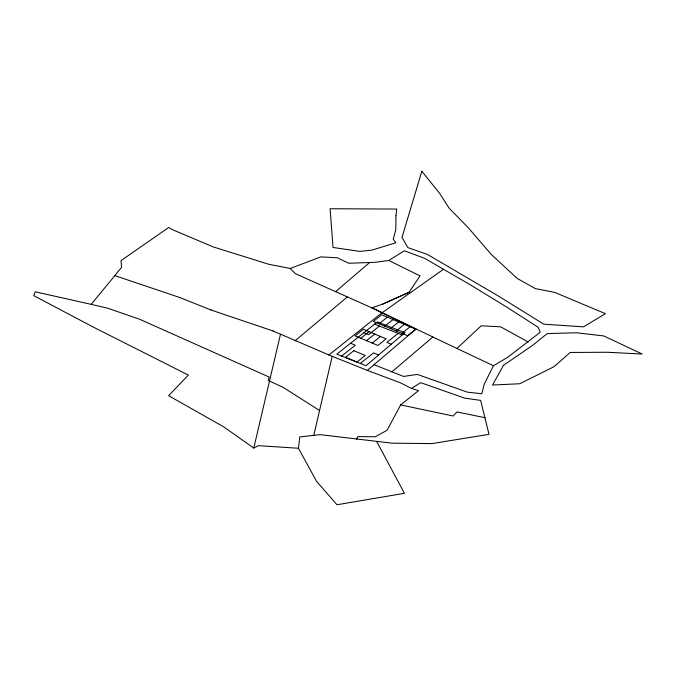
<?xml version="1.0" encoding="UTF-8"?>
<svg xmlns="http://www.w3.org/2000/svg" width="676" height="676" viewBox="0 0 676 676"><rect width="100%" height="100%" fill="white"/><g stroke="black" fill="none" stroke-linecap="round" stroke-linejoin="round"><path stroke-width="1.01" d="M376.735 441.589L404.442 493.319L336.978 504.744L316.461 481.177L298.454 448.239L299.798 436.933L320.179 434.651L392.021 443.177L431.998 443.591L489.002 434.338L480.644 400.386L464.665 398.139L420.709 382.658L411.473 388.43L400.403 382.81L367.313 370.389L328.866 354.959L273.028 330.961M298.505 448.264L258.376 445.661L253.779 448.061L280.472 334.316M313.757 435.403L332.22 356.311M356.556 439.392L357.824 436.612L375.29 436.772L387.103 430.24L400.648 404.907L418.529 390.66L411.473 388.43M179.706 297.499L114.785 275.605L121.621 267.299L120.97 260.666L168.704 227.474L172.676 229.755L213.16 246.892L268.642 264.24L290.224 268.465L320.846 256.888L337.307 257.767L348.774 263.251L375.543 262.296L388.768 260.463L404.349 250.813L424.553 258.283L470.107 284.706L506.941 307.217L538.164 327.285L540.251 332.22L507.684 357.317L493.472 365.741L484.219 384.171L481.844 393.745L467.429 392.156L417.295 374.411L403.538 376.447L374.005 364.677M253.779 448.061L223.798 426.911L168.603 395.68L188.359 375.07L93.829 327.37L33.8 295.674L35.169 291.787L91.192 304.352L114.844 275.631M290.224 268.465L295.336 273.653L373.777 308.729L456.858 348.453L481.278 325.764L500.688 326.838L528.243 341.997M335.566 291.711L369.459 262.668M391.793 371.944L432.699 337.13M367.313 370.389L415.858 329.144L381.61 314.779L373.321 321.37L407.56 335.735L415.858 329.144M294.981 340.839L347.312 296.984M328.866 354.959L382.033 312.726M360.773 338.262L369.071 331.671M379.025 323.762L387.323 317.171M341.65 356.083L355.306 345.233L350.582 343.256M379.439 326.06L368.581 334.688L363.857 332.71M366.485 340.653L374.783 334.062M384.737 326.153L393.026 319.562M372.189 343.053L380.487 336.462M390.441 328.553L398.739 321.962M396.144 330.944L404.442 324.353M360.333 363.409L373.566 352.897L378.594 355.001M398.122 333.395L386.841 342.352L391.286 344.219M401.857 333.344L410.146 326.753M382.101 312.735L443.49 269.268M382.684 304.09L409.081 292.252L420.058 275.884L388.768 260.463M409.141 292.269L382.743 304.107L371.834 307.834M485.148 417.751L457.044 411.929L453.106 416.01L400.648 404.907M91.192 304.352L107.645 308.197L139.518 319.207L269.107 377.031L268.245 380.461L283.117 387.34L319.579 410.526M210.963 309.988L273.087 330.986M374.605 324.167L402.161 334.975M179.655 297.474L211.022 310.005M456.799 348.427L493.472 365.741M371.935 307.834L415.917 329.161M395.95 215.788L395.798 229.553L393.229 239.279L395.899 242.76L371.876 250.12L359.86 251.396L333.031 247.467L330.082 208.749L396.744 209.053L395.95 215.788M421.832 171.256L402 237.437L407.865 247.585L427.494 254.472L498.77 296.282L543.757 324.167L583.54 326.854L605.4 313.664L554.768 292.421L535.35 288.584L517.174 278.419L491.486 254.641L467.995 227.449L449.168 208.225L439.324 192.939L421.832 171.256M503.485 365.319L492.534 385.033L519.785 383.74L554.126 366.645L570.214 352.45L607.496 352.255L642.2 354.063L603.786 335.947L576.349 332.761L547.247 333.581L531.953 345.842L503.485 365.319M404.848 332.702L366.054 365.657L336.825 354.182L377.411 321.937L404.848 332.702M363.367 329.271L355.069 335.862L377.901 345.444L386.19 338.853L363.367 329.271M353.835 350.7L345.537 357.291L356.953 362.082L365.251 355.491L353.835 350.7"/></g></svg>
